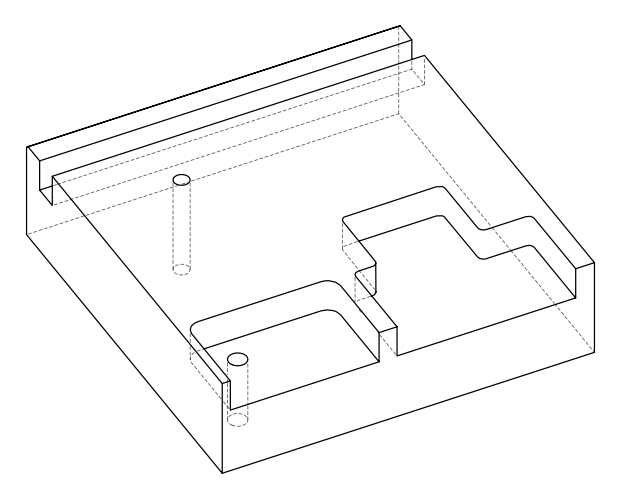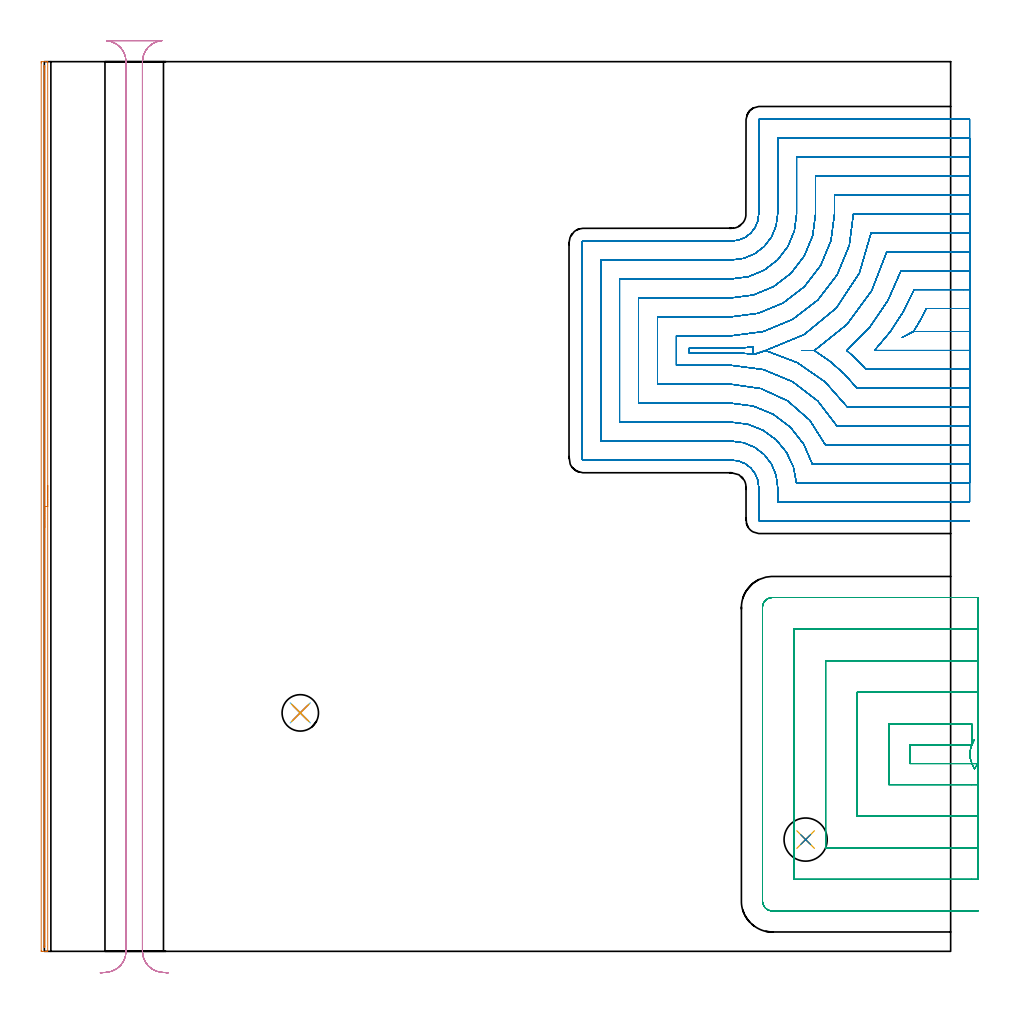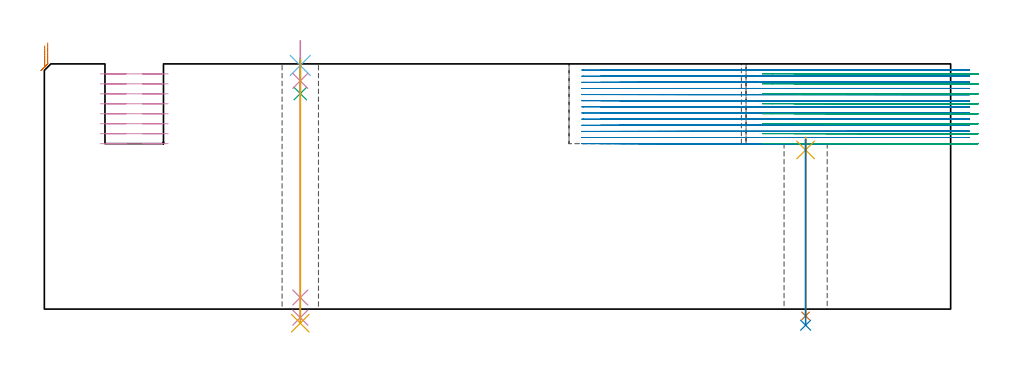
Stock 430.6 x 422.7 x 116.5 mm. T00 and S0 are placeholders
(PLAN: 11 operations, 8 tool changes, 200.8 min)
(1 AREA_MILL | FG_CHAMFER_SURFACE | UGT0205_001 | 6.9 min | 2031 mm3)
(2 MILL_OPEN_POCKET | POCKET_OPEN | NXT0201_011 | Follow Part, ap 3, ae 75% | 144.51 min | 1116964 mm3)
(3 MILL_SLOT | SLOT_PARTIAL_RECTANGULAR | UGT0201_094 | Follow Part, ap 5, ae 75% | 32.23 min | 632831 mm3)
(4 MILL_RECTANGULAR_SLOT | SLOT_RECTANGULAR | UGT0201_094 | Follow Part, ap 5, ae 75% | 15.12 min | 445460 mm3)
(5 SPOT_DRILL | STEP1HOLE | NXT0321_9005460120000 | 0.06 min | 239 mm3)
(6 SPOT_DRILL_1 | STEP1HOLE_1 | NXT0321_9005460120000 | 0.03 min | 119 mm3)
(7 DRILL_THROUGH_HOLE_INTO_CENTER | STEP1HOLE | NXT0301_065 | 0.34 min | 5356 mm3)
(8 DRILL_TO_ENLARGE_THROUGH_HOLE | STEP1HOLE | UGT0301_050 | 0.36 min | 20493 mm3)
(9 DRILL_BLIND_HOLE_INTO_CENTER | STEP1HOLE_1 | NXT0301_065 | 0.07 min | 744 mm3)
(10 GUN_DRILL_THROUGH_HOLE | STEP1HOLE_1 | UGT0307_008 | 0.64 min | 10247 mm3)
(11 DRILL_TO_ENLARGE_THROUGH_HOLE_1 | STEP1HOLE_1 | UGT0301_244 | 0.5 min | 16380 mm3)
(TOOL UGT0205_001 | Chamfer Mill 20 x 3 x 45 deg. | D20 FL50 Z2)
(TOOL NXT0201_011 | ENDMILL 12mm [2P460-1200-NA 1630] | D12 FL38 Z6)
(TOOL UGT0201_094 | End mill 20 mm | D20 FL38 Z4)
(TOOL NXT0321_9005460120000 | NC Spot Drill, 142deg, 12mm, Carbide, Uncoated | D12 PA142 FL30 Z2)
(TOOL NXT0301_065 | Carbide Drill 9.4mm [860.1-0940-075A1-MM 2214] | D9.4 PA140 FL98 Z2)
(TOOL UGT0301_050 | Twist Drill 20.5 mm | D20.5 PA118 FL145 Z2)
(TOOL UGT0307_008 | Gun Drill 11 mm | D11 PA130 FL24 Z1)
(TOOL UGT0301_244 | Twist Drill 17.3 mm | D17.3 PA118 FL130 Z2)
(OP 1 AREA_MILL)
G17 G21 G94 G90
T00 M6
G54
G17 G0 G90 X1.6 Y221.35 S1061 M3
G43 Z126.5 H0
G94 G1 Y221.312 Z125.628 F250.
Y221.198 Z124.763
Y221.009 Z123.912
Y220.747 Z123.08
Y220.413 Z122.274
Y220.01 Z121.5
Y219.541 Z120.764
Y219.01 Z120.072
Y218.421 Z119.429
Y217.778 Z118.839
Y217.086 Z118.308
Y216.35 Z117.84
Y215.576 Z117.437
Y214.77 Z117.103
Y213.938 Z116.841
Y213.086 Z116.652
Y212.222 Z116.538
Y211.35 Z116.5
Y0.166
X1.597 Y0.01 Z116.488
X1.509 Y0.003 Z116.401
X1.414 Y0. Z116.314
X1.128 Z116.028
X0.484 Z115.378
X-1.116 Z113.781
X-1.251 Y0.001 Z113.646
X-1.492 Y0.005 Z113.406
X-1.494 Y0.04 Z113.404
X-1.5 Y0.294 Z113.4
Y422.087
X-1.499 Y422.406 Z113.401
X-1.494 Y422.659 Z113.404
X-1.492 Y422.695 Z113.406
X-1.251 Y422.7 Z113.646
X0.484 Z115.378
X1.415 Z116.314
X1.509 Y422.697 Z116.401
X1.597 Y422.69 Z116.488
X1.6 Y422.534 Z116.5
Y211.35
X0.186 Z115.086
Y2.705
X0.184 Y2.398 Z115.084
X0.182 Y2.199 Z115.082
X0.179 Y2.015 Z115.079
X-0.001 Y2.005 Z114.899
X-0.069 Y2.01 Z114.831
X-0.079 Y2.013 Z114.821
X-0.081 Y2.035 Z114.819
X-0.084 Y2.09 Z114.816
X-0.085 Y2.398 Z114.815
X-0.086 Y2.678 Z114.814
Y419.995
X-0.084 Y420.302 Z114.816
X-0.081 Y420.581 Z114.819
X-0.079 Y420.667 Z114.821
X-0.074 Y420.691 Z114.826
X-0.052 Y420.692 Z114.848
X0.1 Y420.697 Z115.
X0.169 Y420.69 Z115.069
X0.179 Y420.687 Z115.079
X0.181 Y420.665 Z115.081
X0.184 Y420.61 Z115.084
X0.185 Y420.302 Z115.085
X0.186 Y419.995 Z115.086
Y211.35
Y210.478 Z115.124
Y209.613 Z115.238
Y208.762 Z115.426
Y207.93 Z115.689
Y207.124 Z116.023
Y206.35 Z116.425
Y205.614 Z116.894
Y204.922 Z117.425
Y204.279 Z118.015
Y203.69 Z118.658
Y203.158 Z119.35
Y202.69 Z120.086
Y202.287 Z120.86
Y201.953 Z121.666
Y201.691 Z122.498
Y201.502 Z123.349
Y201.388 Z124.214
Y201.35 Z125.086
G0 Z126.5
M5
M2
(OP 2 MILL_OPEN_POCKET)
G17 G21 G94 G90
T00 M6
G54
G17 G0 G90 X439.6 Y305.4 S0 M3
G43 Z126.5 H1
Z113.585
G94 G1 X436.6 F250.
X419.076 F500.
G2 X412.938 Y294.5 R102.8
G1 X407.502 Y291.633
X412.938 Y294.5
X436.6
X439.6 F250.
Y314.4
X436.6
X413.258 F500.
G2 X394.419 Y285.5 R93.8
G1 X436.6
X439.6 F250.
Y323.4
X436.6
X407.02 F500.
G2 X381.24 Y285.45 R84.8
X390.367 Y276.5 R84.8
G1 X436.6
X439.6 F250.
Y332.4
X436.6
X400.256 F500.
G2 X365.844 Y285.45 R75.8
G1 X359.79
X365.844
G2 X386.149 Y267.5 R75.8
G1 X436.6
X439.6 F250.
Y341.4
X436.6
X392.805 F500.
G2 X342.622 Y285.45 R66.8
G1 X336.928 Y283.558
G3 X326.6 Y284.4 R63.8
G1 X306.3
Y286.5
X326.6
G3 X336.928 Y287.342 R63.8
X336.928 Y283.558 R6.
G1 X342.622 Y285.45
G2 X381.608 Y258.5 R66.8
G1 X436.6
X439.6 F250.
Y350.4
X436.6
X384.4 F500.
G2 X326.6 Y292.5 R57.8
G1 X300.3
Y278.4
X326.6
G2 X376.656 Y249.5 R57.8
G1 X436.6
X439.6 F250.
Y359.4
X436.6
X375.4 F500.
Y350.3
G2 X326.6 Y301.5 R48.8
G1 X291.3
Y269.4
X326.6
G2 X371.158 Y240.5 R48.8
G1 X436.6
X439.6 F250.
Y368.4
X436.6
X366.4 F500.
Y350.3
G2 X326.6 Y310.5 R39.8
G1 X282.3
Y260.4
X326.6
G2 X364.878 Y231.5 R39.8
G1 X436.6
X439.6 F250.
Y377.4
X436.6
X357.4 F500.
Y350.3
G2 X326.6 Y319.5 R30.8
G1 X273.3
Y251.4
X326.6
G2 X357.341 Y222.5 R30.8
G1 X436.6
X439.6 F250.
Y386.4
X436.6
X348.4 F500.
Y350.3
G2 X326.6 Y328.5 R21.8
G1 X264.3
Y242.4
X326.6
G2 X348.4 Y220.6 R21.8
G1 Y213.5
X436.6
X439.6 F250.
Y395.4
X436.6
X339.8 F500.
G3 X339.4 Y395. R0.4
G1 Y350.3
G2 X326.6 Y337.5 R12.8
G1 X256.1
G3 X255.3 Y336.7 R0.8
G1 Y234.2
G3 X256.1 Y233.4 R0.8
G1 X326.6
G2 X339.4 Y220.6 R12.8
G1 Y204.9
G3 X339.8 Y204.5 R0.4
G1 X436.6
X439.6 F250.
G0 Y305.4 Z110.669
G1 X436.6
X419.076 F500.
G2 X412.938 Y294.5 R102.8
G1 X407.502 Y291.633
X412.938 Y294.5
X436.6
X439.6 F250.
Y314.4
X436.6
X413.258 F500.
G2 X394.419 Y285.5 R93.8
G1 X436.6
X439.6 F250.
Y323.4
X436.6
X407.02 F500.
G2 X381.24 Y285.45 R84.8
X390.367 Y276.5 R84.8
G1 X436.6
X439.6 F250.
Y332.4
X436.6
X400.256 F500.
G2 X365.844 Y285.45 R75.8
G1 X359.79
X365.844
G2 X386.149 Y267.5 R75.8
G1 X436.6
X439.6 F250.
Y341.4
X436.6
X392.805 F500.
G2 X342.622 Y285.45 R66.8
G1 X336.928 Y283.558
G3 X326.6 Y284.4 R63.8
G1 X306.3
Y286.5
X326.6
G3 X336.928 Y287.342 R63.8
X336.928 Y283.558 R6.
G1 X342.622 Y285.45
G2 X381.608 Y258.5 R66.8
G1 X436.6
X439.6 F250.
Y350.4
X436.6
X384.4 F500.
G2 X326.6 Y292.5 R57.8
G1 X300.3
Y278.4
X326.6
G2 X376.656 Y249.5 R57.8
G1 X436.6
X439.6 F250.
Y359.4
X436.6
X375.4 F500.
Y350.3
G2 X326.6 Y301.5 R48.8
G1 X291.3
Y269.4
X326.6
G2 X371.158 Y240.5 R48.8
G1 X436.6
X439.6 F250.
Y368.4
X436.6
X366.4 F500.
Y350.3
G2 X326.6 Y310.5 R39.8
G1 X282.3
Y260.4
X326.6
G2 X364.878 Y231.5 R39.8
G1 X436.6
X439.6 F250.
Y377.4
X436.6
X357.4 F500.
Y350.3
G2 X326.6 Y319.5 R30.8
G1 X273.3
Y251.4
X326.6
G2 X357.341 Y222.5 R30.8
G1 X436.6
X439.6 F250.
Y386.4
X436.6
X348.4 F500.
Y350.3
G2 X326.6 Y328.5 R21.8
G1 X264.3
Y242.4
X326.6
G2 X348.4 Y220.6 R21.8
G1 Y213.5
X436.6
X439.6 F250.
Y395.4
X436.6
X339.8 F500.
G3 X339.4 Y395. R0.4
G1 Y350.3
G2 X326.6 Y337.5 R12.8
G1 X256.1
G3 X255.3 Y336.7 R0.8
G1 Y234.2
G3 X256.1 Y233.4 R0.8
G1 X326.6
G2 X339.4 Y220.6 R12.8
G1 Y204.9
G3 X339.8 Y204.5 R0.4
G1 X436.6
X439.6 F250.
G0 Y305.4 Z107.754
G1 X436.6
X419.076 F500.
G2 X412.938 Y294.5 R102.8
G1 X407.502 Y291.633
X412.938 Y294.5
X436.6
X439.6 F250.
Y314.4
X436.6
X413.258 F500.
G2 X394.419 Y285.5 R93.8
G1 X436.6
X439.6 F250.
Y323.4
X436.6
X407.02 F500.
G2 X381.24 Y285.45 R84.8
X390.367 Y276.5 R84.8
G1 X436.6
X439.6 F250.
Y332.4
X436.6
X400.256 F500.
G2 X365.844 Y285.45 R75.8
G1 X359.79
X365.844
G2 X386.149 Y267.5 R75.8
G1 X436.6
X439.6 F250.
Y341.4
X436.6
X392.805 F500.
G2 X342.622 Y285.45 R66.8
G1 X336.928 Y283.558
G3 X326.6 Y284.4 R63.8
G1 X306.3
Y286.5
X326.6
G3 X336.928 Y287.342 R63.8
X336.928 Y283.558 R6.
G1 X342.622 Y285.45
G2 X381.608 Y258.5 R66.8
G1 X436.6
X439.6 F250.
Y350.4
X436.6
X384.4 F500.
G2 X326.6 Y292.5 R57.8
G1 X300.3
Y278.4
X326.6
G2 X376.656 Y249.5 R57.8
G1 X436.6
X439.6 F250.
Y359.4
X436.6
X375.4 F500.
Y350.3
G2 X326.6 Y301.5 R48.8
G1 X291.3
Y269.4
X326.6
G2 X371.158 Y240.5 R48.8
G1 X436.6
X439.6 F250.
Y368.4
X436.6
X366.4 F500.
Y350.3
G2 X326.6 Y310.5 R39.8
G1 X282.3
Y260.4
X326.6
G2 X364.878 Y231.5 R39.8
G1 X436.6
X439.6 F250.
Y377.4
X436.6
X357.4 F500.
Y350.3
G2 X326.6 Y319.5 R30.8
G1 X273.3
Y251.4
X326.6
G2 X357.341 Y222.5 R30.8
G1 X436.6
X439.6 F250.
Y386.4
X436.6
X348.4 F500.
Y350.3
G2 X326.6 Y328.5 R21.8
G1 X264.3
Y242.4
X326.6
G2 X348.4 Y220.6 R21.8
G1 Y213.5
X436.6
X439.6 F250.
Y395.4
X436.6
X339.8 F500.
G3 X339.4 Y395. R0.4
G1 Y350.3
G2 X326.6 Y337.5 R12.8
G1 X256.1
G3 X255.3 Y336.7 R0.8
G1 Y234.2
G3 X256.1 Y233.4 R0.8
G1 X326.6
G2 X339.4 Y220.6 R12.8
G1 Y204.9
G3 X339.8 Y204.5 R0.4
G1 X436.6
X439.6 F250.
G0 Y305.4 Z104.838
G1 X436.6
X419.076 F500.
G2 X412.938 Y294.5 R102.8
G1 X407.502 Y291.633
X412.938 Y294.5
X436.6
X439.6 F250.
Y314.4
X436.6
X413.258 F500.
G2 X394.419 Y285.5 R93.8
G1 X436.6
X439.6 F250.
Y323.4
X436.6
X407.02 F500.
G2 X381.24 Y285.45 R84.8
X390.367 Y276.5 R84.8
G1 X436.6
X439.6 F250.
Y332.4
X436.6
X400.256 F500.
G2 X365.844 Y285.45 R75.8
G1 X359.79
X365.844
G2 X386.149 Y267.5 R75.8
G1 X436.6
X439.6 F250.
Y341.4
X436.6
X392.805 F500.
G2 X342.622 Y285.45 R66.8
G1 X336.928 Y283.558
G3 X326.6 Y284.4 R63.8
G1 X306.3
Y286.5
X326.6
G3 X336.928 Y287.342 R63.8
X336.928 Y283.558 R6.
G1 X342.622 Y285.45
G2 X381.608 Y258.5 R66.8
G1 X436.6
X439.6 F250.
Y350.4
X436.6
X384.4 F500.
G2 X326.6 Y292.5 R57.8
G1 X300.3
Y278.4
X326.6
G2 X376.656 Y249.5 R57.8
G1 X436.6
X439.6 F250.
Y359.4
X436.6
X375.4 F500.
Y350.3
G2 X326.6 Y301.5 R48.8
G1 X291.3
Y269.4
X326.6
G2 X371.158 Y240.5 R48.8
G1 X436.6
X439.6 F250.
Y368.4
X436.6
X366.4 F500.
Y350.3
G2 X326.6 Y310.5 R39.8
G1 X282.3
Y260.4
X326.6
G2 X364.878 Y231.5 R39.8
G1 X436.6
X439.6 F250.
Y377.4
X436.6
X357.4 F500.
Y350.3
G2 X326.6 Y319.5 R30.8
G1 X273.3
Y251.4
X326.6
G2 X357.341 Y222.5 R30.8
G1 X436.6
X439.6 F250.
Y386.4
X436.6
X348.4 F500.
Y350.3
G2 X326.6 Y328.5 R21.8
G1 X264.3
Y242.4
X326.6
G2 X348.4 Y220.6 R21.8
G1 Y213.5
X436.6
X439.6 F250.
Y395.4
X436.6
X339.8 F500.
G3 X339.4 Y395. R0.4
G1 Y350.3
G2 X326.6 Y337.5 R12.8
G1 X256.1
G3 X255.3 Y336.7 R0.8
G1 Y234.2
G3 X256.1 Y233.4 R0.8
G1 X326.6
G2 X339.4 Y220.6 R12.8
G1 Y204.9
G3 X339.8 Y204.5 R0.4
G1 X436.6
X439.6 F250.
G0 Y305.4 Z101.923
G1 X436.6
X419.076 F500.
G2 X412.938 Y294.5 R102.8
G1 X407.502 Y291.633
X412.938 Y294.5
X436.6
X439.6 F250.
Y314.4
X436.6
X413.258 F500.
G2 X394.419 Y285.5 R93.8
G1 X436.6
X439.6 F250.
Y323.4
X436.6
X407.02 F500.
G2 X381.24 Y285.45 R84.8
X390.367 Y276.5 R84.8
G1 X436.6
X439.6 F250.
Y332.4
X436.6
X400.256 F500.
G2 X365.844 Y285.45 R75.8
G1 X359.79
X365.844
G2 X386.149 Y267.5 R75.8
G1 X436.6
X439.6 F250.
Y341.4
X436.6
X392.805 F500.
G2 X342.622 Y285.45 R66.8
G1 X336.928 Y283.558
G3 X326.6 Y284.4 R63.8
G1 X306.3
Y286.5
X326.6
G3 X336.928 Y287.342 R63.8
X336.928 Y283.558 R6.
G1 X342.622 Y285.45
G2 X381.608 Y258.5 R66.8
G1 X436.6
X439.6 F250.
Y350.4
X436.6
X384.4 F500.
G2 X326.6 Y292.5 R57.8
G1 X300.3
Y278.4
X326.6
G2 X376.656 Y249.5 R57.8
G1 X436.6
X439.6 F250.
Y359.4
X436.6
X375.4 F500.
Y350.3
G2 X326.6 Y301.5 R48.8
G1 X291.3
Y269.4
X326.6
G2 X371.158 Y240.5 R48.8
G1 X436.6
X439.6 F250.
Y368.4
X436.6
X366.4 F500.
Y350.3
G2 X326.6 Y310.5 R39.8
G1 X282.3
Y260.4
X326.6
G2 X364.878 Y231.5 R39.8
G1 X436.6
X439.6 F250.
Y377.4
X436.6
X357.4 F500.
Y350.3
G2 X326.6 Y319.5 R30.8
G1 X273.3
Y251.4
X326.6
G2 X357.341 Y222.5 R30.8
G1 X436.6
X439.6 F250.
Y386.4
X436.6
X348.4 F500.
Y350.3
G2 X326.6 Y328.5 R21.8
G1 X264.3
Y242.4
X326.6
G2 X348.4 Y220.6 R21.8
G1 Y213.5
X436.6
X439.6 F250.
Y395.4
X436.6
X339.8 F500.
G3 X339.4 Y395. R0.4
G1 Y350.3
G2 X326.6 Y337.5 R12.8
G1 X256.1
G3 X255.3 Y336.7 R0.8
G1 Y234.2
G3 X256.1 Y233.4 R0.8
G1 X326.6
G2 X339.4 Y220.6 R12.8
G1 Y204.9
G3 X339.8 Y204.5 R0.4
G1 X436.6
X439.6 F250.
G0 Y305.4 Z99.008
G1 X436.6
X419.076 F500.
G2 X412.938 Y294.5 R102.8
G1 X407.502 Y291.633
X412.938 Y294.5
X436.6
X439.6 F250.
Y314.4
X436.6
X413.258 F500.
G2 X394.419 Y285.5 R93.8
G1 X436.6
X439.6 F250.
Y323.4
X436.6
X407.02 F500.
G2 X381.24 Y285.45 R84.8
X390.367 Y276.5 R84.8
G1 X436.6
X439.6 F250.
Y332.4
X436.6
X400.256 F500.
G2 X365.844 Y285.45 R75.8
G1 X359.79
X365.844
G2 X386.149 Y267.5 R75.8
G1 X436.6
X439.6 F250.
Y341.4
X436.6
X392.805 F500.
G2 X342.622 Y285.45 R66.8
G1 X336.928 Y283.558
G3 X326.6 Y284.4 R63.8
G1 X306.3
Y286.5
X326.6
G3 X336.928 Y287.342 R63.8
X336.928 Y283.558 R6.
G1 X342.622 Y285.45
G2 X381.608 Y258.5 R66.8
G1 X436.6
X439.6 F250.
Y350.4
X436.6
X384.4 F500.
G2 X326.6 Y292.5 R57.8
G1 X300.3
Y278.4
X326.6
G2 X376.656 Y249.5 R57.8
G1 X436.6
X439.6 F250.
Y359.4
X436.6
X375.4 F500.
Y350.3
G2 X326.6 Y301.5 R48.8
G1 X291.3
Y269.4
X326.6
G2 X371.158 Y240.5 R48.8
G1 X436.6
X439.6 F250.
Y368.4
X436.6
X366.4 F500.
Y350.3
G2 X326.6 Y310.5 R39.8
G1 X282.3
Y260.4
X326.6
G2 X364.878 Y231.5 R39.8
G1 X436.6
X439.6 F250.
Y377.4
X436.6
X357.4 F500.
Y350.3
G2 X326.6 Y319.5 R30.8
G1 X273.3
Y251.4
X326.6
G2 X357.341 Y222.5 R30.8
G1 X436.6
X439.6 F250.
Y386.4
X436.6
X348.4 F500.
Y350.3
G2 X326.6 Y328.5 R21.8
G1 X264.3
Y242.4
X326.6
G2 X348.4 Y220.6 R21.8
G1 Y213.5
X436.6
X439.6 F250.
Y395.4
X436.6
X339.8 F500.
G3 X339.4 Y395. R0.4
G1 Y350.3
G2 X326.6 Y337.5 R12.8
G1 X256.1
G3 X255.3 Y336.7 R0.8
G1 Y234.2
G3 X256.1 Y233.4 R0.8
G1 X326.6
G2 X339.4 Y220.6 R12.8
G1 Y204.9
G3 X339.8 Y204.5 R0.4
G1 X436.6
X439.6 F250.
G0 Y305.4 Z96.092
G1 X436.6
X419.076 F500.
G2 X412.938 Y294.5 R102.8
G1 X407.502 Y291.633
X412.938 Y294.5
X436.6
X439.6 F250.
Y314.4
X436.6
X413.258 F500.
G2 X394.419 Y285.5 R93.8
G1 X436.6
X439.6 F250.
Y323.4
X436.6
X407.02 F500.
G2 X381.24 Y285.45 R84.8
X390.367 Y276.5 R84.8
G1 X436.6
X439.6 F250.
Y332.4
X436.6
X400.256 F500.
G2 X365.844 Y285.45 R75.8
G1 X359.79
X365.844
G2 X386.149 Y267.5 R75.8
G1 X436.6
X439.6 F250.
Y341.4
X436.6
X392.805 F500.
G2 X342.622 Y285.45 R66.8
G1 X336.928 Y283.558
G3 X326.6 Y284.4 R63.8
G1 X306.3
Y286.5
X326.6
G3 X336.928 Y287.342 R63.8
X336.928 Y283.558 R6.
G1 X342.622 Y285.45
G2 X381.608 Y258.5 R66.8
G1 X436.6
X439.6 F250.
Y350.4
X436.6
X384.4 F500.
G2 X326.6 Y292.5 R57.8
G1 X300.3
Y278.4
X326.6
G2 X376.656 Y249.5 R57.8
G1 X436.6
X439.6 F250.
Y359.4
X436.6
X375.4 F500.
Y350.3
G2 X326.6 Y301.5 R48.8
G1 X291.3
Y269.4
X326.6
G2 X371.158 Y240.5 R48.8
G1 X436.6
X439.6 F250.
Y368.4
X436.6
X366.4 F500.
Y350.3
G2 X326.6 Y310.5 R39.8
G1 X282.3
Y260.4
X326.6
G2 X364.878 Y231.5 R39.8
G1 X436.6
X439.6 F250.
Y377.4
X436.6
X357.4 F500.
Y350.3
G2 X326.6 Y319.5 R30.8
G1 X273.3
Y251.4
X326.6
G2 X357.341 Y222.5 R30.8
G1 X436.6
X439.6 F250.
Y386.4
X436.6
X348.4 F500.
Y350.3
G2 X326.6 Y328.5 R21.8
G1 X264.3
Y242.4
X326.6
G2 X348.4 Y220.6 R21.8
G1 Y213.5
X436.6
X439.6 F250.
Y395.4
X436.6
X339.8 F500.
G3 X339.4 Y395. R0.4
G1 Y350.3
G2 X326.6 Y337.5 R12.8
G1 X256.1
G3 X255.3 Y336.7 R0.8
G1 Y234.2
G3 X256.1 Y233.4 R0.8
G1 X326.6
G2 X339.4 Y220.6 R12.8
G1 Y204.9
G3 X339.8 Y204.5 R0.4
G1 X436.6
X439.6 F250.
G0 Y305.4 Z93.177
G1 X436.6
X419.076 F500.
G2 X412.938 Y294.5 R102.8
G1 X407.502 Y291.633
X412.938 Y294.5
X436.6
X439.6 F250.
Y314.4
X436.6
X413.258 F500.
G2 X394.419 Y285.5 R93.8
G1 X436.6
X439.6 F250.
Y323.4
X436.6
X407.02 F500.
G2 X381.24 Y285.45 R84.8
X390.367 Y276.5 R84.8
G1 X436.6
X439.6 F250.
Y332.4
X436.6
X400.256 F500.
G2 X365.844 Y285.45 R75.8
G1 X359.79
X365.844
G2 X386.149 Y267.5 R75.8
G1 X436.6
X439.6 F250.
Y341.4
X436.6
X392.805 F500.
G2 X342.622 Y285.45 R66.8
G1 X336.928 Y283.558
G3 X326.6 Y284.4 R63.8
G1 X306.3
Y286.5
X326.6
G3 X336.928 Y287.342 R63.8
X336.928 Y283.558 R6.
G1 X342.622 Y285.45
G2 X381.608 Y258.5 R66.8
G1 X436.6
X439.6 F250.
Y350.4
X436.6
X384.4 F500.
G2 X326.6 Y292.5 R57.8
G1 X300.3
Y278.4
X326.6
G2 X376.656 Y249.5 R57.8
G1 X436.6
X439.6 F250.
Y359.4
X436.6
X375.4 F500.
Y350.3
G2 X326.6 Y301.5 R48.8
G1 X291.3
Y269.4
X326.6
G2 X371.158 Y240.5 R48.8
G1 X436.6
X439.6 F250.
Y368.4
X436.6
X366.4 F500.
Y350.3
G2 X326.6 Y310.5 R39.8
G1 X282.3
Y260.4
X326.6
G2 X364.878 Y231.5 R39.8
G1 X436.6
X439.6 F250.
Y377.4
X436.6
X357.4 F500.
Y350.3
G2 X326.6 Y319.5 R30.8
G1 X273.3
Y251.4
X326.6
G2 X357.341 Y222.5 R30.8
G1 X436.6
X439.6 F250.
Y386.4
X436.6
X348.4 F500.
Y350.3
G2 X326.6 Y328.5 R21.8
G1 X264.3
Y242.4
X326.6
G2 X348.4 Y220.6 R21.8
G1 Y213.5
X436.6
X439.6 F250.
Y395.4
X436.6
X339.8 F500.
G3 X339.4 Y395. R0.4
G1 Y350.3
G2 X326.6 Y337.5 R12.8
G1 X256.1
G3 X255.3 Y336.7 R0.8
G1 Y234.2
G3 X256.1 Y233.4 R0.8
G1 X326.6
G2 X339.4 Y220.6 R12.8
G1 Y204.9
G3 X339.8 Y204.5 R0.4
G1 X436.6
X439.6 F250.
G0 Y305.4 Z90.262
G1 X436.6
X419.076 F500.
G2 X412.938 Y294.5 R102.8
G1 X407.502 Y291.633
X412.938 Y294.5
X436.6
X439.6 F250.
Y314.4
X436.6
X413.258 F500.
G2 X394.419 Y285.5 R93.8
G1 X436.6
X439.6 F250.
Y323.4
X436.6
X407.02 F500.
G2 X381.24 Y285.45 R84.8
X390.367 Y276.5 R84.8
G1 X436.6
X439.6 F250.
Y332.4
X436.6
X400.256 F500.
G2 X365.844 Y285.45 R75.8
G1 X359.79
X365.844
G2 X386.149 Y267.5 R75.8
G1 X436.6
X439.6 F250.
Y341.4
X436.6
X392.805 F500.
G2 X342.622 Y285.45 R66.8
G1 X336.928 Y283.558
G3 X326.6 Y284.4 R63.8
G1 X306.3
Y286.5
X326.6
G3 X336.928 Y287.342 R63.8
X336.928 Y283.558 R6.
G1 X342.622 Y285.45
G2 X381.608 Y258.5 R66.8
G1 X436.6
X439.6 F250.
Y350.4
X436.6
X384.4 F500.
G2 X326.6 Y292.5 R57.8
G1 X300.3
Y278.4
X326.6
G2 X376.656 Y249.5 R57.8
G1 X436.6
X439.6 F250.
Y359.4
X436.6
X375.4 F500.
Y350.3
G2 X326.6 Y301.5 R48.8
G1 X291.3
Y269.4
X326.6
G2 X371.158 Y240.5 R48.8
G1 X436.6
X439.6 F250.
Y368.4
X436.6
X366.4 F500.
Y350.3
G2 X326.6 Y310.5 R39.8
G1 X282.3
Y260.4
X326.6
G2 X364.878 Y231.5 R39.8
G1 X436.6
X439.6 F250.
Y377.4
X436.6
X357.4 F500.
Y350.3
G2 X326.6 Y319.5 R30.8
G1 X273.3
Y251.4
X326.6
G2 X357.341 Y222.5 R30.8
G1 X436.6
X439.6 F250.
Y386.4
X436.6
X348.4 F500.
Y350.3
G2 X326.6 Y328.5 R21.8
G1 X264.3
Y242.4
X326.6
G2 X348.4 Y220.6 R21.8
G1 Y213.5
X436.6
X439.6 F250.
Y395.4
X436.6
X339.8 F500.
G3 X339.4 Y395. R0.4
G1 Y350.3
G2 X326.6 Y337.5 R12.8
G1 X256.1
G3 X255.3 Y336.7 R0.8
G1 Y234.2
G3 X256.1 Y233.4 R0.8
G1 X326.6
G2 X339.4 Y220.6 R12.8
G1 Y204.9
G3 X339.8 Y204.5 R0.4
G1 X436.6
X439.6 F250.
G0 Y305.4 Z87.346
G1 X436.6
X419.076 F500.
G2 X412.938 Y294.5 R102.8
G1 X407.502 Y291.633
X412.938 Y294.5
X436.6
X439.6 F250.
Y314.4
X436.6
X413.258 F500.
G2 X394.419 Y285.5 R93.8
G1 X436.6
X439.6 F250.
Y323.4
X436.6
X407.02 F500.
G2 X381.24 Y285.45 R84.8
X390.367 Y276.5 R84.8
G1 X436.6
X439.6 F250.
Y332.4
X436.6
X400.256 F500.
G2 X365.844 Y285.45 R75.8
G1 X359.79
X365.844
G2 X386.149 Y267.5 R75.8
G1 X436.6
X439.6 F250.
Y341.4
X436.6
X392.805 F500.
G2 X342.622 Y285.45 R66.8
G1 X336.928 Y283.558
G3 X326.6 Y284.4 R63.8
G1 X306.3
Y286.5
X326.6
G3 X336.928 Y287.342 R63.8
X336.928 Y283.558 R6.
G1 X342.622 Y285.45
G2 X381.608 Y258.5 R66.8
G1 X436.6
X439.6 F250.
Y350.4
X436.6
X384.4 F500.
G2 X326.6 Y292.5 R57.8
G1 X300.3
Y278.4
X326.6
G2 X376.656 Y249.5 R57.8
G1 X436.6
X439.6 F250.
Y359.4
X436.6
X375.4 F500.
Y350.3
G2 X326.6 Y301.5 R48.8
G1 X291.3
Y269.4
X326.6
G2 X371.158 Y240.5 R48.8
G1 X436.6
X439.6 F250.
Y368.4
X436.6
X366.4 F500.
Y350.3
G2 X326.6 Y310.5 R39.8
G1 X282.3
Y260.4
X326.6
G2 X364.878 Y231.5 R39.8
G1 X436.6
X439.6 F250.
Y377.4
X436.6
X357.4 F500.
Y350.3
G2 X326.6 Y319.5 R30.8
G1 X273.3
Y251.4
X326.6
G2 X357.341 Y222.5 R30.8
G1 X436.6
X439.6 F250.
Y386.4
X436.6
X348.4 F500.
Y350.3
G2 X326.6 Y328.5 R21.8
G1 X264.3
Y242.4
X326.6
G2 X348.4 Y220.6 R21.8
G1 Y213.5
X436.6
X439.6 F250.
Y395.4
X436.6
X339.8 F500.
G3 X339.4 Y395. R0.4
G1 Y350.3
G2 X326.6 Y337.5 R12.8
G1 X256.1
G3 X255.3 Y336.7 R0.8
G1 Y234.2
G3 X256.1 Y233.4 R0.8
G1 X326.6
G2 X339.4 Y220.6 R12.8
G1 Y204.9
G3 X339.8 Y204.5 R0.4
G1 X436.6
X439.6 F250.
G0 Y305.4 Z84.431
G1 X436.6
X419.076 F500.
G2 X412.938 Y294.5 R102.8
G1 X407.502 Y291.633
X412.938 Y294.5
X436.6
X439.6 F250.
Y314.4
X436.6
X413.258 F500.
G2 X394.419 Y285.5 R93.8
G1 X436.6
X439.6 F250.
Y323.4
X436.6
X407.02 F500.
G2 X381.24 Y285.45 R84.8
X390.367 Y276.5 R84.8
G1 X436.6
X439.6 F250.
Y332.4
X436.6
X400.256 F500.
G2 X365.844 Y285.45 R75.8
G1 X359.79
X365.844
G2 X386.149 Y267.5 R75.8
G1 X436.6
X439.6 F250.
Y341.4
X436.6
X392.805 F500.
G2 X342.622 Y285.45 R66.8
G1 X336.928 Y283.558
G3 X326.6 Y284.4 R63.8
G1 X306.3
Y286.5
X326.6
G3 X336.928 Y287.342 R63.8
X336.928 Y283.558 R6.
G1 X342.622 Y285.45
G2 X381.608 Y258.5 R66.8
G1 X436.6
X439.6 F250.
Y350.4
X436.6
X384.4 F500.
G2 X326.6 Y292.5 R57.8
G1 X300.3
Y278.4
X326.6
G2 X376.656 Y249.5 R57.8
G1 X436.6
X439.6 F250.
Y359.4
X436.6
X375.4 F500.
Y350.3
G2 X326.6 Y301.5 R48.8
G1 X291.3
Y269.4
X326.6
G2 X371.158 Y240.5 R48.8
G1 X436.6
X439.6 F250.
Y368.4
X436.6
X366.4 F500.
Y350.3
G2 X326.6 Y310.5 R39.8
G1 X282.3
Y260.4
X326.6
G2 X364.878 Y231.5 R39.8
G1 X436.6
X439.6 F250.
Y377.4
X436.6
X357.4 F500.
Y350.3
G2 X326.6 Y319.5 R30.8
G1 X273.3
Y251.4
X326.6
G2 X357.341 Y222.5 R30.8
G1 X436.6
X439.6 F250.
Y386.4
X436.6
X348.4 F500.
Y350.3
G2 X326.6 Y328.5 R21.8
G1 X264.3
Y242.4
X326.6
G2 X348.4 Y220.6 R21.8
G1 Y213.5
X436.6
X439.6 F250.
Y395.4
X436.6
X339.8 F500.
G3 X339.4 Y395. R0.4
G1 Y350.3
G2 X326.6 Y337.5 R12.8
G1 X256.1
G3 X255.3 Y336.7 R0.8
G1 Y234.2
G3 X256.1 Y233.4 R0.8
G1 X326.6
G2 X339.4 Y220.6 R12.8
G1 Y204.9
G3 X339.8 Y204.5 R0.4
G1 X436.6
X439.6 F250.
G0 Y305.4 Z81.515
G1 X436.6
X419.076 F500.
G2 X412.938 Y294.5 R102.8
G1 X407.502 Y291.633
X412.938 Y294.5
X436.6
X439.6 F250.
Y314.4
X436.6
X413.258 F500.
G2 X394.419 Y285.5 R93.8
G1 X436.6
X439.6 F250.
Y323.4
X436.6
X407.02 F500.
G2 X381.24 Y285.45 R84.8
X390.367 Y276.5 R84.8
G1 X436.6
X439.6 F250.
Y332.4
X436.6
X400.256 F500.
G2 X365.844 Y285.45 R75.8
G1 X359.79
X365.844
G2 X386.149 Y267.5 R75.8
G1 X436.6
X439.6 F250.
Y341.4
X436.6
X392.805 F500.
G2 X342.622 Y285.45 R66.8
G1 X336.928 Y283.558
G3 X326.6 Y284.4 R63.8
G1 X306.3
Y286.5
X326.6
G3 X336.928 Y287.342 R63.8
X336.928 Y283.558 R6.
G1 X342.622 Y285.45
G2 X381.608 Y258.5 R66.8
G1 X436.6
X439.6 F250.
Y350.4
X436.6
X384.4 F500.
G2 X326.6 Y292.5 R57.8
G1 X300.3
Y278.4
X326.6
G2 X376.656 Y249.5 R57.8
G1 X436.6
X439.6 F250.
Y359.4
X436.6
X375.4 F500.
Y350.3
G2 X326.6 Y301.5 R48.8
G1 X291.3
Y269.4
X326.6
G2 X371.158 Y240.5 R48.8
G1 X436.6
X439.6 F250.
Y368.4
X436.6
X366.4 F500.
Y350.3
G2 X326.6 Y310.5 R39.8
G1 X282.3
Y260.4
X326.6
G2 X364.878 Y231.5 R39.8
G1 X436.6
X439.6 F250.
Y377.4
X436.6
X357.4 F500.
Y350.3
G2 X326.6 Y319.5 R30.8
G1 X273.3
Y251.4
X326.6
G2 X357.341 Y222.5 R30.8
G1 X436.6
X439.6 F250.
Y386.4
X436.6
X348.4 F500.
Y350.3
G2 X326.6 Y328.5 R21.8
G1 X264.3
Y242.4
X326.6
G2 X348.4 Y220.6 R21.8
G1 Y213.5
X436.6
X439.6 F250.
Y395.4
X436.6
X339.8 F500.
G3 X339.4 Y395. R0.4
G1 Y350.3
G2 X326.6 Y337.5 R12.8
G1 X256.1
G3 X255.3 Y336.7 R0.8
G1 Y234.2
G3 X256.1 Y233.4 R0.8
G1 X326.6
G2 X339.4 Y220.6 R12.8
G1 Y204.9
G3 X339.8 Y204.5 R0.4
G1 X436.6
X439.6 F250.
G0 Y305.4 Z78.6
G1 X436.6
X419.076 F500.
G2 X412.938 Y294.5 R102.8
G1 X407.502 Y291.633
X412.938 Y294.5
X436.6
X439.6 F250.
Y314.4
X436.6
X413.258 F500.
G2 X394.419 Y285.5 R93.8
G1 X436.6
X439.6 F250.
Y323.4
X436.6
X407.02 F500.
G2 X381.24 Y285.45 R84.8
X390.367 Y276.5 R84.8
G1 X436.6
X439.6 F250.
Y332.4
X436.6
X400.256 F500.
G2 X365.844 Y285.45 R75.8
G1 X359.79
X365.844
G2 X386.149 Y267.5 R75.8
G1 X436.6
X439.6 F250.
Y341.4
X436.6
X392.805 F500.
G2 X342.622 Y285.45 R66.8
G1 X336.928 Y283.558
G3 X326.6 Y284.4 R63.8
G1 X306.3
Y286.5
X326.6
G3 X336.928 Y287.342 R63.8
X336.928 Y283.558 R6.
G1 X342.622 Y285.45
G2 X381.608 Y258.5 R66.8
G1 X436.6
X439.6 F250.
Y350.4
X436.6
X384.4 F500.
G2 X326.6 Y292.5 R57.8
G1 X300.3
Y278.4
X326.6
G2 X376.656 Y249.5 R57.8
G1 X436.6
X439.6 F250.
Y359.4
X436.6
X375.4 F500.
Y350.3
G2 X326.6 Y301.5 R48.8
G1 X291.3
Y269.4
X326.6
G2 X371.158 Y240.5 R48.8
G1 X436.6
X439.6 F250.
Y368.4
X436.6
X366.4 F500.
Y350.3
G2 X326.6 Y310.5 R39.8
G1 X282.3
Y260.4
X326.6
G2 X364.878 Y231.5 R39.8
G1 X436.6
X439.6 F250.
Y377.4
X436.6
X357.4 F500.
Y350.3
G2 X326.6 Y319.5 R30.8
G1 X273.3
Y251.4
X326.6
G2 X357.341 Y222.5 R30.8
G1 X436.6
X439.6 F250.
Y386.4
X436.6
X348.4 F500.
Y350.3
G2 X326.6 Y328.5 R21.8
G1 X264.3
Y242.4
X326.6
G2 X348.4 Y220.6 R21.8
G1 Y213.5
X436.6
X439.6 F250.
Y395.4
X436.6
X339.8 F500.
G3 X339.4 Y395. R0.4
G1 Y350.3
G2 X326.6 Y337.5 R12.8
G1 X256.1
G3 X255.3 Y336.7 R0.8
G1 Y234.2
G3 X256.1 Y233.4 R0.8
G1 X326.6
G2 X339.4 Y220.6 R12.8
G1 Y204.9
G3 X339.8 Y204.5 R0.4
G1 X436.6
X439.6 F250.
G0 Z126.5
M5
M2
(OP 3 MILL_SLOT)
G17 G21 G94 G90
T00 M6
G54
G17 G0 G90 X441.866 Y100.589 S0 M3
G43 Z126.5 H0
Z111.762
G94 G1 X440.6 Y97.869 F250.
G3 X440.6 Y89.431 R10. F500.
G1 X441.866 Y86.711 F250.
X443.6 Y89.2
X440.6
X411.2 F500.
Y98.1
X440.6
Y108.1
X401.2
Y79.2
X440.6
X443.6 F250.
Y123.1
X440.6
X386.2 F500.
Y64.2
X440.6
X443.6 F250.
Y138.1
X440.6
X371.2 F500.
Y49.2
X440.6
X443.6 F250.
Y153.1
X440.6
X356.2 F500.
Y34.2
X440.6
X443.6 F250.
Y168.1
X440.6
X345.9 F500.
G3 X341.2 Y163.4 R4.7
G1 Y23.9
G3 X345.9 Y19.2 R4.7
G1 X440.6
X443.6 F250.
G0 X441.866 Y100.589 Z107.025
G1 X440.6 Y97.869
G3 X440.6 Y89.431 R10. F500.
G1 X441.866 Y86.711 F250.
X443.6 Y89.2
X440.6
X411.2 F500.
Y98.1
X440.6
Y108.1
X401.2
Y79.2
X440.6
X443.6 F250.
Y123.1
X440.6
X386.2 F500.
Y64.2
X440.6
X443.6 F250.
Y138.1
X440.6
X371.2 F500.
Y49.2
X440.6
X443.6 F250.
Y153.1
X440.6
X356.2 F500.
Y34.2
X440.6
X443.6 F250.
Y168.1
X440.6
X345.9 F500.
G3 X341.2 Y163.4 R4.7
G1 Y23.9
G3 X345.9 Y19.2 R4.7
G1 X440.6
X443.6 F250.
G0 X441.866 Y100.589 Z102.287
G1 X440.6 Y97.869
G3 X440.6 Y89.431 R10. F500.
G1 X441.866 Y86.711 F250.
X443.6 Y89.2
X440.6
X411.2 F500.
Y98.1
X440.6
Y108.1
X401.2
Y79.2
X440.6
X443.6 F250.
Y123.1
X440.6
X386.2 F500.
Y64.2
X440.6
X443.6 F250.
Y138.1
X440.6
X371.2 F500.
Y49.2
X440.6
X443.6 F250.
Y153.1
X440.6
X356.2 F500.
Y34.2
X440.6
X443.6 F250.
Y168.1
X440.6
X345.9 F500.
G3 X341.2 Y163.4 R4.7
G1 Y23.9
G3 X345.9 Y19.2 R4.7
G1 X440.6
X443.6 F250.
G0 X441.866 Y100.589 Z97.55
G1 X440.6 Y97.869
G3 X440.6 Y89.431 R10. F500.
G1 X441.866 Y86.711 F250.
X443.6 Y89.2
X440.6
X411.2 F500.
Y98.1
X440.6
Y108.1
X401.2
Y79.2
X440.6
X443.6 F250.
Y123.1
X440.6
X386.2 F500.
Y64.2
X440.6
X443.6 F250.
Y138.1
X440.6
X371.2 F500.
Y49.2
X440.6
X443.6 F250.
Y153.1
X440.6
X356.2 F500.
Y34.2
X440.6
X443.6 F250.
Y168.1
X440.6
X345.9 F500.
G3 X341.2 Y163.4 R4.7
G1 Y23.9
G3 X345.9 Y19.2 R4.7
G1 X440.6
X443.6 F250.
G0 X441.866 Y100.589 Z92.812
G1 X440.6 Y97.869
G3 X440.6 Y89.431 R10. F500.
G1 X441.866 Y86.711 F250.
X443.6 Y89.2
X440.6
X411.2 F500.
Y98.1
X440.6
Y108.1
X401.2
Y79.2
X440.6
X443.6 F250.
Y123.1
X440.6
X386.2 F500.
Y64.2
X440.6
X443.6 F250.
Y138.1
X440.6
X371.2 F500.
Y49.2
X440.6
X443.6 F250.
Y153.1
X440.6
X356.2 F500.
Y34.2
X440.6
X443.6 F250.
Y168.1
X440.6
X345.9 F500.
G3 X341.2 Y163.4 R4.7
G1 Y23.9
G3 X345.9 Y19.2 R4.7
G1 X440.6
X443.6 F250.
G0 X441.866 Y100.589 Z88.075
G1 X440.6 Y97.869
G3 X440.6 Y89.431 R10. F500.
G1 X441.866 Y86.711 F250.
X443.6 Y89.2
X440.6
X411.2 F500.
Y98.1
X440.6
Y108.1
X401.2
Y79.2
X440.6
X443.6 F250.
Y123.1
X440.6
X386.2 F500.
Y64.2
X440.6
X443.6 F250.
Y138.1
X440.6
X371.2 F500.
Y49.2
X440.6
X443.6 F250.
Y153.1
X440.6
X356.2 F500.
Y34.2
X440.6
X443.6 F250.
Y168.1
X440.6
X345.9 F500.
G3 X341.2 Y163.4 R4.7
G1 Y23.9
G3 X345.9 Y19.2 R4.7
G1 X440.6
X443.6 F250.
G0 X441.866 Y100.589 Z83.337
G1 X440.6 Y97.869
G3 X440.6 Y89.431 R10. F500.
G1 X441.866 Y86.711 F250.
X443.6 Y89.2
X440.6
X411.2 F500.
Y98.1
X440.6
Y108.1
X401.2
Y79.2
X440.6
X443.6 F250.
Y123.1
X440.6
X386.2 F500.
Y64.2
X440.6
X443.6 F250.
Y138.1
X440.6
X371.2 F500.
Y49.2
X440.6
X443.6 F250.
Y153.1
X440.6
X356.2 F500.
Y34.2
X440.6
X443.6 F250.
Y168.1
X440.6
X345.9 F500.
G3 X341.2 Y163.4 R4.7
G1 Y23.9
G3 X345.9 Y19.2 R4.7
G1 X440.6
X443.6 F250.
G0 X441.866 Y100.589 Z78.6
G1 X440.6 Y97.869
G3 X440.6 Y89.431 R10. F500.
G1 X441.866 Y86.711 F250.
X443.6 Y89.2
X440.6
X411.2 F500.
Y98.1
X440.6
Y108.1
X401.2
Y79.2
X440.6
X443.6 F250.
Y123.1
X440.6
X386.2 F500.
Y64.2
X440.6
X443.6 F250.
Y138.1
X440.6
X371.2 F500.
Y49.2
X440.6
X443.6 F250.
Y153.1
X440.6
X356.2 F500.
Y34.2
X440.6
X443.6 F250.
Y168.1
X440.6
X345.9 F500.
G3 X341.2 Y163.4 R4.7
G1 Y23.9
G3 X345.9 Y19.2 R4.7
G1 X440.6
X443.6 F250.
G0 Z126.5
M5
M2
(OP 4 MILL_RECTANGULAR_SLOT)
G17 G21 G94 G90
T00 M6
G54
G17 G0 G90 X58.817 Y-10.202 S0 M3
G43 Z126.5 H0
Z111.762
G94 G1 X55.826 Y-9.97 F250.
G2 X46.6 Y0. R10. F500.
G1 Y422.7
G2 X55.826 Y432.67 R10.
G1 Y432.7
X29.574
Y432.67
G2 X38.8 Y422.7 R10.
G1 Y0.
G2 X29.574 Y-9.97 R10.
G1 X26.583 Y-10.202 F250.
G0 X58.817 Z107.025
G1 X55.826 Y-9.97
G2 X46.6 Y0. R10. F500.
G1 Y422.7
G2 X55.826 Y432.67 R10.
G1 Y432.7
X29.574
Y432.67
G2 X38.8 Y422.7 R10.
G1 Y0.
G2 X29.574 Y-9.97 R10.
G1 X26.583 Y-10.202 F250.
G0 X58.817 Z102.287
G1 X55.826 Y-9.97
G2 X46.6 Y0. R10. F500.
G1 Y422.7
G2 X55.826 Y432.67 R10.
G1 Y432.7
X29.574
Y432.67
G2 X38.8 Y422.7 R10.
G1 Y0.
G2 X29.574 Y-9.97 R10.
G1 X26.583 Y-10.202 F250.
G0 X58.817 Z97.55
G1 X55.826 Y-9.97
G2 X46.6 Y0. R10. F500.
G1 Y422.7
G2 X55.826 Y432.67 R10.
G1 Y432.7
X29.574
Y432.67
G2 X38.8 Y422.7 R10.
G1 Y0.
G2 X29.574 Y-9.97 R10.
G1 X26.583 Y-10.202 F250.
G0 X58.817 Z92.812
G1 X55.826 Y-9.97
G2 X46.6 Y0. R10. F500.
G1 Y422.7
G2 X55.826 Y432.67 R10.
G1 Y432.7
X29.574
Y432.67
G2 X38.8 Y422.7 R10.
G1 Y0.
G2 X29.574 Y-9.97 R10.
G1 X26.583 Y-10.202 F250.
G0 X58.817 Z88.075
G1 X55.826 Y-9.97
G2 X46.6 Y0. R10. F500.
G1 Y422.7
G2 X55.826 Y432.67 R10.
G1 Y432.7
X29.574
Y432.67
G2 X38.8 Y422.7 R10.
G1 Y0.
G2 X29.574 Y-9.97 R10.
G1 X26.583 Y-10.202 F250.
G0 X58.817 Z83.337
G1 X55.826 Y-9.97
G2 X46.6 Y0. R10. F500.
G1 Y422.7
G2 X55.826 Y432.67 R10.
G1 Y432.7
X29.574
Y432.67
G2 X38.8 Y422.7 R10.
G1 Y0.
G2 X29.574 Y-9.97 R10.
G1 X26.583 Y-10.202 F250.
G0 X58.817 Z78.6
G1 X55.826 Y-9.97
G2 X46.6 Y0. R10. F500.
G1 Y422.7
G2 X55.826 Y432.67 R10.
G1 Y432.7
X29.574
Y432.67
G2 X38.8 Y422.7 R10.
G1 Y0.
G2 X29.574 Y-9.97 R10.
G1 X26.583 Y-10.202 F250.
G0 Z126.5
M5
M2
(OP 5 SPOT_DRILL)
G17 G21 G94 G90
T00 M6
G54
G17 G0 G90 X361.7 Y53.1 S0 M3
G43 Z126.5 H0
G94 G81 G98 Z75.6 F250. R81.6
G80
M5
M2
(OP 6 SPOT_DRILL_1)
G17 G21 G94 G90
T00 M6
G54
G17 G0 G90 X121.6 Y113.3 S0 M3
G43 Z126.5 H0
G94 G81 G98 Z115.755 F250. R119.5
G80
M5
M2
(OP 7 DRILL_THROUGH_HOLE_INTO_CENTER)
G17 G21 G94 G90
T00 M6
G54
G17 G0 G90 X361.7 Y53.1 S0 M3
G43 Z126.5 H1
G94 G73 G98 Z-3.211 F250. Q9.09 R80.6
G80
M5
M2
(OP 8 DRILL_TO_ENLARGE_THROUGH_HOLE)
G17 G21 G94 G90
T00 M6
G54
G17 G0 G90 X361.7 Y53.1 S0 M3
G43 Z126.5 H0
G94 G73 G98 Z-7.659 F250. Q17.252 R80.6
G80
M5
M2
(OP 9 DRILL_BLIND_HOLE_INTO_CENTER)
G17 G21 G94 G90
T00 M6
G54
G17 G0 G90 X121.6 Y113.3 S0 M3
G43 Z126.5 H1
G94 G81 G98 Z102.4 F250. R118.5
G80
M5
M2
(OP 10 GUN_DRILL_THROUGH_HOLE)
G17 G21 G94 G90
T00 M6
G54
G17 G0 G90 X121.6 Y113.3 M8
G43 Z127.529 H0
S716 M3
G94 G1 Z108.435 F125. M26
G4 X.084
Z5.5 F250.
G4 X.084
Z-4.065 F125.
G4 X.084
M5
M9
G0 Z127.529
M2
(OP 11 DRILL_TO_ENLARGE_THROUGH_HOLE_1)
G17 G21 G94 G90
T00 M6
G54
G17 G0 G90 X121.6 Y113.3 S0 M3
G43 Z126.5 H0
G94 G73 G98 Z-6.697 F250. Q15.4 R118.5
G80
M5
M2
